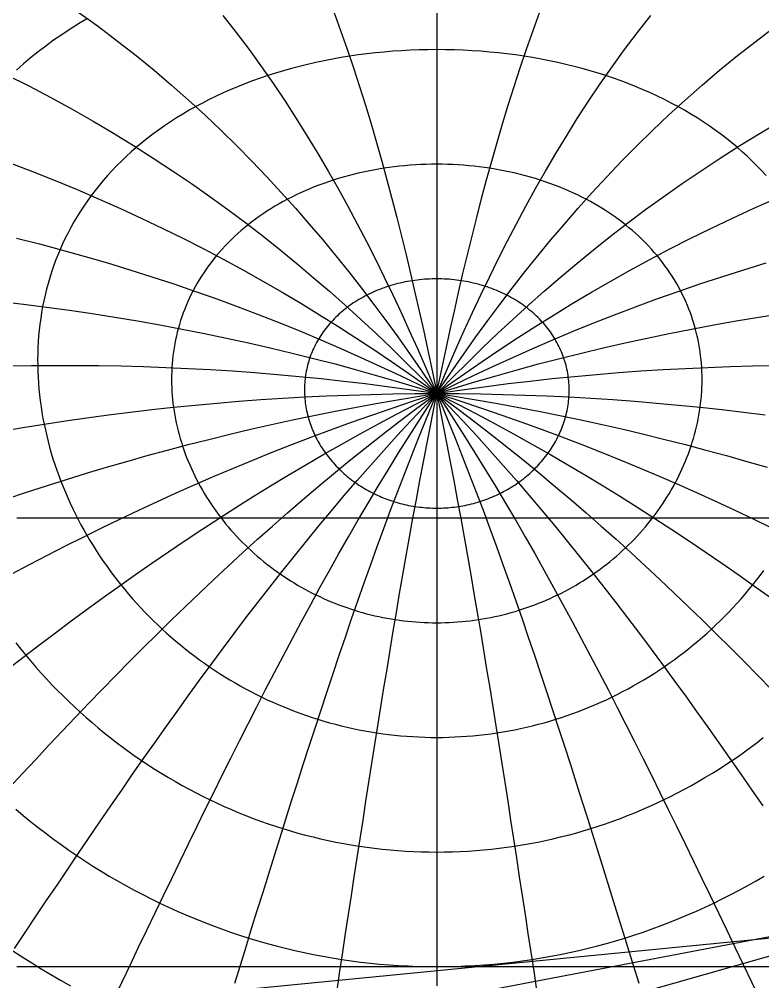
# Model space of a CAD drawing. Header units: millimetres. Extents: x -267 to 267, y -134 to 134.
# Drawn here: x -32.4 to 25.3, y -1.2 to 73.6 of the extents above; entities that cross this region are included whole.
import ezdxf

# ---------------------------------------------------------------- set-up
doc = ezdxf.new("R2010")
doc.units = ezdxf.units.MM
doc.layers.add('ENGRAVE', color=7, linetype='Continuous')

msp = doc.modelspace()

# ---------------------------------------------------------------- linework, layer by layer
at = {"layer": 'ENGRAVE'}
for points in [[(-27.8147, 74.0993), (-26.2868, 72.9951), (-24.8044, 71.8777), (-23.3656, 70.7478), (-21.9685, 69.6062), (-20.6111, 68.4534), (-19.2917, 67.2901), (-18.0085, 66.1168), (-16.7598, 64.9342), (-15.5442, 63.7426), (-14.3599, 62.5425), (-13.2057, 61.3345), (-12.0801, 60.1188), (-10.9817, 58.896), (-9.9093, 57.6664), (-8.8618, 56.4303), (-7.8378, 55.1881), (-6.8364, 53.9401), (-5.8564, 52.6865), (-4.8969, 51.4278), (-3.9569, 50.164), (-3.0355, 48.8956), (-2.1317, 47.6227), (-1.2448, 46.3455), (-0.374, 45.0644), (0.4816, 43.7793), (1.3226, 42.4907), (2.1499, 41.1986), (2.9639, 39.9033), (3.7654, 38.6048), (4.5551, 37.3035), (5.3335, 35.9993), (6.1012, 34.6925), (6.8587, 33.3832), (7.6066, 32.0716), (8.3454, 30.7577), (9.0756, 29.4417), (9.7977, 28.1238), (10.5121, 26.8039), (11.2194, 25.4824), (11.9198, 24.1592), (12.6139, 22.8344), (13.3021, 21.5082), (13.9847, 20.1807), (14.6622, 18.8519), (15.335, 17.522), (16.0033, 16.191), (16.6676, 14.859), (17.3283, 13.5262), (17.9856, 12.1925), (18.64, 10.8582), (19.2917, 9.5232), (19.9411, 8.1877), (20.5886, 6.8516), (21.2344, 5.5152), (21.8789, 4.1785), (22.5224, 2.8415), (23.1652, 1.5044), (23.8077, 0.1672), (24.4501, -1.1701), (25.0928, -2.5072)], [(-8.0026, 74.1298), (-7.474, 72.6865), (-6.9656, 71.2417), (-6.4761, 69.7955), (-6.0042, 68.3478), (-5.5487, 66.899), (-5.1085, 65.4489), (-4.6826, 63.9978), (-4.2702, 62.5456), (-3.8704, 61.0924), (-3.4823, 59.6384), (-3.1053, 58.1835), (-2.7387, 56.7278), (-2.3818, 55.2713), (-2.0341, 53.8142), (-1.6951, 52.3563), (-1.3642, 50.8979), (-1.041, 49.4389), (-0.725, 47.9793), (-0.4158, 46.5192), (-0.113, 45.0586), (0.1838, 43.5976), (0.4749, 42.1361), (0.7606, 40.6742), (1.0412, 39.2119), (1.3171, 37.7493), (1.5885, 36.2863), (1.8557, 34.823), (2.119, 33.3594), (2.3785, 31.8955), (2.6345, 30.4314), (2.8872, 28.967), (3.1368, 27.5023), (3.3836, 26.0375), (3.6277, 24.5724), (3.8694, 23.1072), (4.1087, 21.6417), (4.3458, 20.1762), (4.581, 18.7104), (4.8144, 17.2445), (5.0462, 15.7785), (5.2764, 14.3124), (5.5053, 12.8462), (5.733, 11.3799), (5.9596, 9.9135), (6.1854, 8.447), (6.4103, 6.9805), (6.6346, 5.514), (6.8584, 4.0474), (7.0819, 2.5807), (7.3051, 1.1141), (7.5282, -0.3526), (7.7513, -1.8192)], [(-7.7513, -1.8192), (-7.5282, -0.3526), (-7.3051, 1.1141), (-7.0819, 2.5807), (-6.8584, 4.0474), (-6.6346, 5.514), (-6.4103, 6.9805), (-6.1854, 8.447), (-5.9596, 9.9135), (-5.733, 11.3799), (-5.5053, 12.8462), (-5.2764, 14.3124), (-5.0462, 15.7785), (-4.8144, 17.2445), (-4.581, 18.7104), (-4.3458, 20.1762), (-4.1087, 21.6417), (-3.8694, 23.1072), (-3.6277, 24.5724), (-3.3836, 26.0375), (-3.1368, 27.5023), (-2.8872, 28.967), (-2.6345, 30.4314), (-2.3785, 31.8955), (-2.119, 33.3594), (-1.8557, 34.823), (-1.5885, 36.2863), (-1.3171, 37.7493), (-1.0412, 39.2119), (-0.7606, 40.6742), (-0.4749, 42.1361), (-0.1838, 43.5976), (0.113, 45.0586), (0.4158, 46.5192), (0.725, 47.9793), (1.041, 49.4389), (1.3642, 50.8979), (1.6951, 52.3563), (2.0341, 53.8142), (2.3818, 55.2713), (2.7387, 56.7278), (3.1053, 58.1835), (3.4823, 59.6384), (3.8704, 61.0924), (4.2702, 62.5456), (4.6826, 63.9978), (5.1085, 65.4489), (5.5487, 66.899), (6.0042, 68.3478), (6.4761, 69.7955), (6.9656, 71.2417), (7.474, 72.6865), (8.0026, 74.1298)], [(0, 74.1765), (0, 72.693), (0, 71.2094), (0, 69.7259), (0, 68.2424), (0, 66.7588), (0, 65.2753), (0, 63.7918), (0, 62.3083), (0, 60.8247), (0, 59.3412), (0, 57.8577), (0, 56.3741), (0, 54.8906), (0, 53.4071), (0, 51.9235), (0, 50.44), (0, 48.9565), (0, 47.473), (0, 45.9894), (0, 44.5059), (0, 43.0224), (0, 41.5388), (0, 40.0553), (0, 38.5718), (0, 37.0882), (0, 35.6047), (0, 34.1212), (0, 32.6377), (0, 31.1541), (0, 29.6706), (0, 28.1871), (0, 26.7035), (0, 25.22), (0, 23.7365), (0, 22.2529), (0, 20.7694), (0, 19.2859), (0, 17.8024), (0, 16.3188), (0, 14.8353), (0, 13.3518), (0, 11.8682), (0, 10.3847), (0, 8.9012), (0, 7.4176), (0, 5.9341), (0, 4.4506), (0, 2.9671), (0, 1.4835), (0, 0), (0, -1.4835)], [(-27.1444, 73.6207), (-27.8283, 73.2124), (-28.4945, 72.7945), (-29.1429, 72.3672), (-29.7734, 71.9308), (-30.386, 71.4855), (-30.9808, 71.0317), (-31.5577, 70.5697), (-32.1167, 70.0996), (-32.658, 69.6218)], [(-16.6226, 73.8612), (-15.5873, 72.5398), (-14.5884, 71.2124), (-13.6236, 69.8794), (-12.6909, 68.5411), (-11.7884, 67.1979), (-10.9143, 65.85), (-10.067, 64.4978), (-9.2449, 63.1415), (-8.4466, 61.7813), (-7.6707, 60.4175), (-6.916, 59.0503), (-6.1812, 57.6799), (-5.4654, 56.3065), (-4.7674, 54.9302), (-4.0862, 53.5513), (-3.421, 52.1697), (-2.7709, 50.7858), (-2.135, 49.3997), (-1.5126, 48.0114), (-0.903, 46.6211), (-0.3054, 45.2288), (0.2807, 43.8348), (0.856, 42.4391), (1.4211, 41.0418), (1.9765, 39.6429), (2.5228, 38.2426), (3.0605, 36.841), (3.59, 35.4381), (4.1119, 34.0339), (4.6265, 32.6287), (5.1342, 31.2224), (5.6356, 29.815), (6.1309, 28.4068), (6.6205, 26.9976), (7.1048, 25.5876), (7.5841, 24.1769), (8.0589, 22.7654), (8.5293, 21.3533), (8.9957, 19.9405), (9.4584, 18.5272), (9.9177, 17.1133), (10.3739, 15.6989), (10.8273, 14.2841), (11.2782, 12.869), (11.7267, 11.4534), (12.1732, 10.0376), (12.618, 8.6214), (13.0613, 7.2051), (13.5033, 5.7885), (13.9443, 4.3718), (14.3845, 2.955), (14.8243, 1.5381), (15.2637, 0.1211), (15.7032, -1.2959)], [(-15.7032, -1.2959), (-15.2637, 0.1211), (-14.8243, 1.5381), (-14.3845, 2.955), (-13.9443, 4.3718), (-13.5033, 5.7885), (-13.0613, 7.2051), (-12.618, 8.6214), (-12.1732, 10.0376), (-11.7267, 11.4534), (-11.2782, 12.869), (-10.8273, 14.2841), (-10.3739, 15.6989), (-9.9177, 17.1133), (-9.4584, 18.5272), (-8.9957, 19.9405), (-8.5293, 21.3533), (-8.0589, 22.7654), (-7.5841, 24.1769), (-7.1048, 25.5876), (-6.6205, 26.9976), (-6.1309, 28.4068), (-5.6356, 29.815), (-5.1342, 31.2224), (-4.6265, 32.6287), (-4.1119, 34.0339), (-3.59, 35.4381), (-3.0605, 36.841), (-2.5228, 38.2426), (-1.9765, 39.6429), (-1.4211, 41.0418), (-0.856, 42.4391), (-0.2807, 43.8348), (0.3054, 45.2288), (0.903, 46.6211), (1.5126, 48.0114), (2.135, 49.3997), (2.7709, 50.7858), (3.421, 52.1697), (4.0862, 53.5513), (4.7674, 54.9302), (5.4654, 56.3065), (6.1812, 57.6799), (6.916, 59.0503), (7.6707, 60.4175), (8.4466, 61.7813), (9.2449, 63.1415), (10.067, 64.4978), (10.9143, 65.85), (11.7884, 67.1979), (12.6909, 68.5411), (13.6236, 69.8794), (14.5884, 71.2124), (15.5873, 72.5398), (16.6226, 73.8612)], [(-25.0928, -2.5072), (-24.4501, -1.1701), (-23.8077, 0.1672), (-23.1652, 1.5044), (-22.5224, 2.8415), (-21.8789, 4.1785), (-21.2344, 5.5152), (-20.5886, 6.8516), (-19.9411, 8.1877), (-19.2917, 9.5232), (-18.64, 10.8582), (-17.9856, 12.1925), (-17.3283, 13.5262), (-16.6676, 14.859), (-16.0033, 16.191), (-15.335, 17.522), (-14.6622, 18.8519), (-13.9847, 20.1807), (-13.3021, 21.5082), (-12.6139, 22.8344), (-11.9198, 24.1592), (-11.2194, 25.4824), (-10.5121, 26.8039), (-9.7977, 28.1238), (-9.0756, 29.4417), (-8.3454, 30.7577), (-7.6066, 32.0716), (-6.8587, 33.3832), (-6.1012, 34.6925), (-5.3335, 35.9993), (-4.5551, 37.3035), (-3.7654, 38.6048), (-2.9639, 39.9033), (-2.1499, 41.1986), (-1.3226, 42.4907), (-0.4816, 43.7793), (0.374, 45.0644), (1.2448, 46.3455), (2.1317, 47.6227), (3.0355, 48.8956), (3.9569, 50.164), (4.8969, 51.4278), (5.8564, 52.6865), (6.8364, 53.9401), (7.8378, 55.1881), (8.8618, 56.4303), (9.9093, 57.6664), (10.9817, 58.896), (12.0801, 60.1188), (13.2057, 61.3345), (14.3599, 62.5425), (15.5442, 63.7426), (16.7598, 64.9342), (18.0085, 66.1168), (19.2917, 67.2901), (20.6111, 68.4534), (21.9685, 69.6062), (23.3656, 70.7478), (24.8044, 71.8777), (26.2868, 72.9951)], [(25.5767, 61.4316), (25.2307, 61.8099), (24.8737, 62.1831), (24.5055, 62.5511), (24.1263, 62.9136), (23.736, 63.2706), (23.3347, 63.6218), (22.9224, 63.9671), (22.4991, 64.3063), (22.065, 64.6393), (21.6201, 64.9658), (21.1645, 65.2858), (20.6982, 65.599), (20.2214, 65.9053), (19.7342, 66.2045), (19.2368, 66.4964), (18.7292, 66.781), (18.2116, 67.058), (17.6843, 67.3273), (17.1472, 67.5887), (16.6008, 67.8421), (16.0451, 68.0873), (15.4803, 68.3242), (14.9068, 68.5526), (14.3247, 68.7725), (13.7343, 68.9836), (13.1359, 69.1858), (12.5297, 69.3791), (11.9161, 69.5632), (11.2953, 69.7381), (10.6677, 69.9036), (10.0337, 70.0597), (9.3934, 70.2062), (8.7474, 70.343), (8.0959, 70.4701), (7.4394, 70.5874), (6.7783, 70.6947), (6.1128, 70.792), (5.4435, 70.8793), (4.7707, 70.9565), (4.0949, 71.0234), (3.4164, 71.0802), (2.7358, 71.1267), (2.0534, 71.1629), (1.3697, 71.1887), (0.685, 71.2043), (0, 71.2094), (-0.685, 71.2043), (-1.3697, 71.1887), (-2.0534, 71.1629), (-2.7358, 71.1267), (-3.4164, 71.0802), (-4.0949, 71.0234), (-4.7707, 70.9565), (-5.4435, 70.8793), (-6.1128, 70.792), (-6.7783, 70.6947), (-7.4394, 70.5874), (-8.0959, 70.4701), (-8.7474, 70.343), (-9.3934, 70.2062), (-10.0337, 70.0597), (-10.6677, 69.9036), (-11.2953, 69.7381), (-11.9161, 69.5632), (-12.5297, 69.3791), (-13.1359, 69.1858), (-13.7343, 68.9836), (-14.3247, 68.7725), (-14.9068, 68.5526), (-15.4803, 68.3242), (-16.0451, 68.0873), (-16.6008, 67.8421), (-17.1472, 67.5887), (-17.6843, 67.3273), (-18.2116, 67.058), (-18.7292, 66.781), (-19.2368, 66.4964), (-19.7342, 66.2045), (-20.2214, 65.9053), (-20.6982, 65.599), (-21.1645, 65.2858), (-21.6201, 64.9658), (-22.065, 64.6393), (-22.4991, 64.3063), (-22.9224, 63.9671), (-23.3347, 63.6218), (-23.736, 63.2706), (-24.1263, 62.9136), (-24.5055, 62.5511), (-24.8737, 62.1831), (-25.2307, 61.8099), (-25.5767, 61.4316), (-25.9115, 61.0484), (-26.2352, 60.6604), (-26.5478, 60.2678), (-26.8493, 59.8709), (-27.1398, 59.4697), (-27.4192, 59.0644), (-27.6877, 58.6552), (-27.9452, 58.2422), (-28.1918, 57.8256), (-28.4275, 57.4055), (-28.6525, 56.9822), (-28.8667, 56.5557), (-29.0702, 56.1263), (-29.2631, 55.694), (-29.4455, 55.2591), (-29.6173, 54.8216), (-29.7788, 54.3818), (-29.93, 53.9398), (-30.0709, 53.4956), (-30.2016, 53.0496), (-30.3222, 52.6018), (-30.4328, 52.1523), (-30.5335, 51.7014), (-30.6243, 51.2491), (-30.7054, 50.7956), (-30.7768, 50.341), (-30.8386, 49.8854), (-30.891, 49.4291), (-30.9339, 48.972), (-30.9675, 48.5145), (-30.9919, 48.0565), (-31.0071, 47.5983), (-31.0133, 47.1399), (-31.0105, 46.6814), (-30.9988, 46.2231), (-30.9784, 45.765), (-30.9492, 45.3073), (-30.9115, 44.85), (-30.8652, 44.3933), (-30.8106, 43.9374), (-30.7475, 43.4822), (-30.6763, 43.028), (-30.5968, 42.5749), (-30.5093, 42.123), (-30.4138, 41.6723), (-30.3104, 41.2231), (-30.1991, 40.7754), (-30.0802, 40.3293), (-29.9536, 39.885), (-29.8194, 39.4425), (-29.6777, 39.0019), (-29.5287, 38.5635), (-29.3723, 38.1272), (-29.2087, 37.6931), (-29.038, 37.2615), (-28.8602, 36.8323), (-28.6754, 36.4057), (-28.4837, 35.9819), (-28.2852, 35.5607), (-28.08, 35.1425), (-27.8681, 34.7273), (-27.6497, 34.3151), (-27.4247, 33.9061), (-27.1933, 33.5004), (-26.9556, 33.098), (-26.7116, 32.6992), (-26.4615, 32.3038), (-26.2052, 31.9121), (-25.943, 31.5241), (-25.6748, 31.14), (-25.4007, 30.7598), (-25.1208, 30.3836), (-24.8353, 30.0114), (-24.5441, 29.6434), (-24.2474, 29.2797), (-23.9453, 28.9204), (-23.6377, 28.5654), (-23.3248, 28.215), (-23.0068, 27.8692), (-22.6836, 27.528), (-22.3553, 27.1916), (-22.022, 26.86), (-21.6839, 26.5333), (-21.3409, 26.2116), (-20.9932, 25.895), (-20.6408, 25.5834), (-20.2839, 25.2771), (-19.9225, 24.9761), (-19.5567, 24.6804), (-19.1865, 24.3901), (-18.8122, 24.1053), (-18.4337, 23.8261), (-18.0511, 23.5524), (-17.6645, 23.2845), (-17.2741, 23.0223), (-16.8798, 22.7659), (-16.4819, 22.5154), (-16.0803, 22.2708), (-15.6752, 22.0322), (-15.2666, 21.7996), (-14.8547, 21.5732), (-14.4395, 21.3529), (-14.0211, 21.1388), (-13.5997, 20.931), (-13.1752, 20.7294), (-12.7479, 20.5343), (-12.3177, 20.3455), (-11.8849, 20.1632), (-11.4494, 19.9874), (-11.0114, 19.8182), (-10.571, 19.6555), (-10.1282, 19.4995), (-9.6833, 19.3501), (-9.2362, 19.2074), (-8.787, 19.0714), (-8.3359, 18.9422), (-7.883, 18.8198), (-7.4284, 18.7043), (-6.9721, 18.5956), (-6.5142, 18.4938), (-6.055, 18.3988), (-5.5944, 18.3109), (-5.1325, 18.2299), (-4.6695, 18.1558), (-4.2055, 18.0888), (-3.7406, 18.0287), (-3.2748, 17.9757), (-2.8083, 17.9298), (-2.3412, 17.8909), (-1.8736, 17.859), (-1.4056, 17.8342), (-0.9372, 17.8165), (-0.4687, 17.8059), (0, 17.8024), (0.4687, 17.8059), (0.9372, 17.8165), (1.4056, 17.8342), (1.8736, 17.859), (2.3412, 17.8909), (2.8083, 17.9298), (3.2748, 17.9757), (3.7406, 18.0287), (4.2055, 18.0888), (4.6695, 18.1558), (5.1325, 18.2299), (5.5944, 18.3109), (6.055, 18.3988), (6.5142, 18.4938), (6.9721, 18.5956), (7.4284, 18.7043), (7.883, 18.8198), (8.3359, 18.9422), (8.787, 19.0714), (9.2362, 19.2074), (9.6833, 19.3501), (10.1282, 19.4995), (10.571, 19.6555), (11.0114, 19.8182), (11.4494, 19.9874), (11.8849, 20.1632), (12.3177, 20.3455), (12.7479, 20.5343), (13.1752, 20.7294), (13.5997, 20.931), (14.0211, 21.1388), (14.4395, 21.3529), (14.8547, 21.5732), (15.2666, 21.7996), (15.6752, 22.0322), (16.0803, 22.2708), (16.4819, 22.5154), (16.8798, 22.7659), (17.2741, 23.0223), (17.6645, 23.2845), (18.0511, 23.5524), (18.4337, 23.8261), (18.8122, 24.1053), (19.1865, 24.3901), (19.5567, 24.6804), (19.9225, 24.9761), (20.2839, 25.2771), (20.6408, 25.5834), (20.9932, 25.895), (21.3409, 26.2116), (21.6839, 26.5333), (22.022, 26.86), (22.3553, 27.1916), (22.6836, 27.528), (23.0068, 27.8692), (23.3248, 28.215), (23.6377, 28.5654), (23.9453, 28.9204), (24.2474, 29.2797), (24.5441, 29.6434), (24.8353, 30.0114), (25.1208, 30.3836), (25.4007, 30.7598)], [(-33.4292, 69.2593), (-31.6932, 68.3834), (-29.9943, 67.4902), (-28.3317, 66.5803), (-26.7045, 65.6546), (-25.1117, 64.7136), (-23.5524, 63.758), (-22.0257, 62.7885), (-20.5306, 61.8055), (-19.0662, 60.8098), (-17.6314, 59.8019), (-16.2254, 58.7822), (-14.8472, 57.7513), (-13.4959, 56.7098), (-12.1705, 55.658), (-10.8702, 54.5963), (-9.5941, 53.5254), (-8.3412, 52.4454), (-7.1109, 51.357), (-5.9022, 50.2603), (-4.7143, 49.1558), (-3.5465, 48.0439), (-2.398, 46.9248), (-1.268, 45.7989), (-0.1558, 44.6665), (0.9393, 43.5278), (2.018, 42.3833), (3.0809, 41.233), (4.1288, 40.0774), (5.1621, 38.9166), (6.1817, 37.7509), (7.188, 36.5805), (8.1816, 35.4056), (9.1631, 34.2265), (10.1331, 33.0434), (11.0921, 31.8564), (12.0405, 30.6658), (12.979, 29.4717), (13.908, 28.2744), (14.828, 27.0739), (15.7394, 25.8705), (16.6428, 24.6643), (17.5385, 23.4556), (18.4271, 22.2443), (19.3088, 21.0308), (20.1843, 19.8151), (21.0537, 18.5974), (21.9177, 17.3778), (22.7766, 16.1565), (23.6307, 14.9336), (24.4804, 13.7092), (25.3262, 12.4835)], [(-32.8195, 1.4121), (-31.9932, 2.6444), (-31.1661, 3.8764), (-30.3379, 5.108), (-29.5083, 6.3392), (-28.6769, 7.5697), (-27.8434, 8.7996), (-27.0073, 10.0286), (-26.1684, 11.2566), (-25.3262, 12.4835), (-24.4804, 13.7092), (-23.6307, 14.9336), (-22.7766, 16.1565), (-21.9177, 17.3778), (-21.0537, 18.5974), (-20.1843, 19.8151), (-19.3088, 21.0308), (-18.4271, 22.2443), (-17.5385, 23.4556), (-16.6428, 24.6643), (-15.7394, 25.8705), (-14.828, 27.0739), (-13.908, 28.2744), (-12.979, 29.4717), (-12.0405, 30.6658), (-11.0921, 31.8564), (-10.1331, 33.0434), (-9.1631, 34.2265), (-8.1816, 35.4056), (-7.188, 36.5805), (-6.1817, 37.7509), (-5.1621, 38.9166), (-4.1288, 40.0774), (-3.0809, 41.233), (-2.018, 42.3833), (-0.9393, 43.5278), (0.1558, 44.6665), (1.268, 45.7989), (2.398, 46.9248), (3.5465, 48.0439), (4.7143, 49.1558), (5.9022, 50.2603), (7.1109, 51.357), (8.3412, 52.4454), (9.5941, 53.5254), (10.8702, 54.5963), (12.1705, 55.658), (13.4959, 56.7098), (14.8472, 57.7513), (16.2254, 58.7822), (17.6314, 59.8019), (19.0662, 60.8098), (20.5306, 61.8055), (22.0257, 62.7885), (23.5524, 63.758), (25.1117, 64.7136), (26.7045, 65.6546)], [(-33.1831, 62.4125), (-31.4096, 61.7377), (-29.6613, 61.0447), (-27.9381, 60.3342), (-26.2398, 59.6066), (-24.5661, 58.8626), (-22.9167, 58.1026), (-21.2915, 57.3272), (-19.69, 56.5368), (-18.112, 55.732), (-16.5569, 54.9132), (-15.0244, 54.081), (-13.5142, 53.2357), (-12.0256, 52.3779), (-10.5584, 51.508), (-9.1119, 50.6264), (-7.6858, 49.7335), (-6.2795, 48.8297), (-4.8925, 47.9155), (-3.5244, 46.9912), (-2.1746, 46.0572), (-0.8426, 45.1138), (0.4721, 44.1615), (1.7699, 43.2005), (3.0514, 42.2312), (4.3171, 41.2538), (5.5675, 40.2688), (6.8031, 39.2765), (8.0243, 38.277), (9.2317, 37.2707), (10.4257, 36.2579), (11.6068, 35.2389), (12.7755, 34.2139), (13.9321, 33.1831), (15.0773, 32.1469), (16.2114, 31.1054), (17.3349, 30.0589), (18.4482, 29.0077), (19.5517, 27.9518), (20.6459, 26.8917), (21.7312, 25.8274), (22.808, 24.7592), (23.8767, 23.6872), (24.9377, 22.6117), (25.9913, 21.5329)], [(20.4579, 43.4373), (20.4972, 43.7439), (20.5305, 44.051), (20.558, 44.3585), (20.5794, 44.6664), (20.5949, 44.9745), (20.6044, 45.2828), (20.6077, 45.5913), (20.605, 45.8997), (20.596, 46.208), (20.5809, 46.5162), (20.5595, 46.8241), (20.5319, 47.1316), (20.4979, 47.4387), (20.4576, 47.7453), (20.4109, 48.0512), (20.3579, 48.3564), (20.2983, 48.6607), (20.2324, 48.9641), (20.1599, 49.2665), (20.0809, 49.5678), (19.9954, 49.8679), (19.9034, 50.1667), (19.8047, 50.4641), (19.6995, 50.76), (19.5877, 51.0542), (19.4693, 51.3468), (19.3442, 51.6376), (19.2125, 51.9265), (19.0741, 52.2135), (18.9291, 52.4983), (18.7775, 52.7809), (18.6192, 53.0613), (18.4543, 53.3393), (18.2827, 53.6148), (18.1046, 53.8877), (17.9198, 54.1579), (17.7284, 54.4254), (17.5305, 54.6899), (17.326, 54.9515), (17.115, 55.21), (16.8975, 55.4654), (16.6735, 55.7175), (16.4431, 55.9662), (16.2064, 56.2114), (15.9633, 56.4531), (15.7139, 56.6911), (15.4583, 56.9254), (15.1965, 57.1558), (14.9285, 57.3823), (14.6546, 57.6048), (14.3746, 57.8231), (14.0887, 58.0372), (13.797, 58.247), (13.4996, 58.4524), (13.1964, 58.6534), (12.8877, 58.8497), (12.5735, 59.0414), (12.2539, 59.2284), (11.9291, 59.4106), (11.5991, 59.5878), (11.264, 59.7601), (10.924, 59.9273), (10.5791, 60.0894), (10.2296, 60.2463), (9.8755, 60.3979), (9.5169, 60.5441), (9.1541, 60.6849), (8.7871, 60.8203), (8.4162, 60.9501), (8.0414, 61.0743), (7.6628, 61.1928), (7.2808, 61.3056), (6.8954, 61.4126), (6.5068, 61.5138), (6.1151, 61.6091), (5.7206, 61.6985), (5.3234, 61.7819), (4.9237, 61.8593), (4.5217, 61.9306), (4.1175, 61.9959), (3.7114, 62.055), (3.3035, 62.108), (2.894, 62.1549), (2.4831, 62.1955), (2.0711, 62.2299), (1.6581, 62.2581), (1.2443, 62.28), (0.8298, 62.2957), (0.415, 62.3051), (0, 62.3083), (-0.415, 62.3051), (-0.8298, 62.2957), (-1.2443, 62.28), (-1.6581, 62.2581), (-2.0711, 62.2299), (-2.4831, 62.1955), (-2.894, 62.1549), (-3.3035, 62.108), (-3.7114, 62.055), (-4.1175, 61.9959), (-4.5217, 61.9306), (-4.9237, 61.8593), (-5.3234, 61.7819), (-5.7206, 61.6985), (-6.1151, 61.6091), (-6.5068, 61.5138), (-6.8954, 61.4126), (-7.2808, 61.3056), (-7.6628, 61.1928), (-8.0414, 61.0743), (-8.4162, 60.9501), (-8.7871, 60.8203), (-9.1541, 60.6849), (-9.5169, 60.5441), (-9.8755, 60.3979), (-10.2296, 60.2463), (-10.5791, 60.0894), (-10.924, 59.9273), (-11.264, 59.7601), (-11.5991, 59.5878), (-11.9291, 59.4106), (-12.2539, 59.2284), (-12.5735, 59.0414), (-12.8877, 58.8497), (-13.1964, 58.6534), (-13.4996, 58.4524), (-13.797, 58.247), (-14.0887, 58.0372), (-14.3746, 57.8231), (-14.6546, 57.6048), (-14.9285, 57.3823), (-15.1965, 57.1558), (-15.4583, 56.9254), (-15.7139, 56.6911), (-15.9633, 56.4531), (-16.2064, 56.2114), (-16.4431, 55.9662), (-16.6735, 55.7175), (-16.8975, 55.4654), (-17.115, 55.21), (-17.326, 54.9515), (-17.5305, 54.6899), (-17.7284, 54.4254), (-17.9198, 54.1579), (-18.1046, 53.8877), (-18.2827, 53.6148), (-18.4543, 53.3393), (-18.6192, 53.0613), (-18.7775, 52.7809), (-18.9291, 52.4983), (-19.0741, 52.2135), (-19.2125, 51.9265), (-19.3442, 51.6376), (-19.4693, 51.3468), (-19.5877, 51.0542), (-19.6995, 50.76), (-19.8047, 50.4641), (-19.9034, 50.1667), (-19.9954, 49.8679), (-20.0809, 49.5678), (-20.1599, 49.2665), (-20.2324, 48.9641), (-20.2983, 48.6607), (-20.3579, 48.3564), (-20.4109, 48.0512), (-20.4576, 47.7453), (-20.4979, 47.4387), (-20.5319, 47.1316), (-20.5595, 46.8241), (-20.5809, 46.5162), (-20.596, 46.208), (-20.605, 45.8997), (-20.6077, 45.5913), (-20.6044, 45.2828), (-20.5949, 44.9745), (-20.5794, 44.6664), (-20.558, 44.3585), (-20.5305, 44.051), (-20.4972, 43.7439), (-20.4579, 43.4373), (-20.4129, 43.1314), (-20.3621, 42.8262), (-20.3055, 42.5218), (-20.2433, 42.2182), (-20.1754, 41.9156), (-20.1019, 41.6141), (-20.0229, 41.3136), (-19.9385, 41.0144), (-19.8485, 40.7164), (-19.7532, 40.4198), (-19.6526, 40.1247), (-19.5467, 39.831), (-19.4356, 39.539), (-19.3193, 39.2486), (-19.1979, 38.96), (-19.0714, 38.6732), (-18.9399, 38.3883), (-18.8035, 38.1054), (-18.6621, 37.8245), (-18.5159, 37.5458), (-18.365, 37.2692), (-18.2093, 36.995), (-18.0489, 36.723), (-17.884, 36.4535), (-17.7144, 36.1864), (-17.5404, 35.9218), (-17.3619, 35.6599), (-17.1791, 35.4007), (-16.992, 35.1441), (-16.8005, 34.8904), (-16.6049, 34.6396), (-16.4052, 34.3917), (-16.2014, 34.1467), (-15.9935, 33.9049), (-15.7817, 33.6661), (-15.5661, 33.4305), (-15.3466, 33.1982), (-15.1233, 32.9692), (-14.8963, 32.7435), (-14.6657, 32.5212), (-14.4315, 32.3023), (-14.1938, 32.087), (-13.9527, 31.8753), (-13.7082, 31.6671), (-13.4603, 31.4627), (-13.2093, 31.2619), (-12.955, 31.065), (-12.6976, 30.8718), (-12.4372, 30.6826), (-12.1738, 30.4972), (-11.9075, 30.3158), (-11.6383, 30.1384), (-11.3663, 29.9651), (-11.0917, 29.7959), (-10.8144, 29.6308), (-10.5345, 29.4699), (-10.2521, 29.3131), (-9.9673, 29.1607), (-9.6801, 29.0125), (-9.3907, 28.8687), (-9.099, 28.7292), (-8.8051, 28.5942), (-8.5092, 28.4636), (-8.2113, 28.3374), (-7.9114, 28.2157), (-7.6097, 28.0986), (-7.3061, 27.986), (-7.0009, 27.878), (-6.694, 27.7746), (-6.3855, 27.6759), (-6.0756, 27.5818), (-5.7642, 27.4924), (-5.4514, 27.4077), (-5.1374, 27.3277), (-4.8222, 27.2525), (-4.5058, 27.182), (-4.1884, 27.1163), (-3.87, 27.0554), (-3.5507, 26.9994), (-3.2305, 26.9481), (-2.9096, 26.9017), (-2.5881, 26.8602), (-2.2659, 26.8235), (-1.9432, 26.7917), (-1.62, 26.7648), (-1.2965, 26.7427), (-0.9726, 26.7256), (-0.6485, 26.7133), (-0.3243, 26.706), (0, 26.7035), (0.3243, 26.706), (0.6485, 26.7133), (0.9726, 26.7256), (1.2965, 26.7427), (1.62, 26.7648), (1.9432, 26.7917), (2.2659, 26.8235), (2.5881, 26.8602), (2.9096, 26.9017), (3.2305, 26.9481), (3.5507, 26.9994), (3.87, 27.0554), (4.1884, 27.1163), (4.5058, 27.182), (4.8222, 27.2525), (5.1374, 27.3277), (5.4514, 27.4077), (5.7642, 27.4924), (6.0756, 27.5818), (6.3855, 27.6759), (6.694, 27.7746), (7.0009, 27.878), (7.3061, 27.986), (7.6097, 28.0986), (7.9114, 28.2157), (8.2113, 28.3374), (8.5092, 28.4636), (8.8051, 28.5942), (9.099, 28.7292), (9.3907, 28.8687), (9.6801, 29.0125), (9.9673, 29.1607), (10.2521, 29.3131), (10.5345, 29.4699), (10.8144, 29.6308), (11.0917, 29.7959), (11.3663, 29.9651), (11.6383, 30.1384), (11.9075, 30.3158), (12.1738, 30.4972), (12.4372, 30.6826), (12.6976, 30.8718), (12.955, 31.065), (13.2093, 31.2619), (13.4603, 31.4627), (13.7082, 31.6671), (13.9527, 31.8753), (14.1938, 32.087), (14.4315, 32.3023), (14.6657, 32.5212), (14.8963, 32.7435), (15.1233, 32.9692), (15.3466, 33.1982), (15.5661, 33.4305), (15.7817, 33.6661), (15.9935, 33.9049), (16.2014, 34.1467), (16.4052, 34.3917), (16.6049, 34.6396), (16.8005, 34.8904), (16.992, 35.1441), (17.1791, 35.4007), (17.3619, 35.6599), (17.5404, 35.9218), (17.7144, 36.1864), (17.884, 36.4535), (18.0489, 36.723), (18.2093, 36.995), (18.365, 37.2692), (18.5159, 37.5458), (18.6621, 37.8245), (18.8035, 38.1054), (18.9399, 38.3883), (19.0714, 38.6732), (19.1979, 38.96), (19.3193, 39.2486), (19.4356, 39.539), (19.5467, 39.831), (19.6526, 40.1247), (19.7532, 40.4198), (19.8485, 40.7164), (19.9385, 41.0144), (20.0229, 41.3136), (20.1019, 41.6141), (20.1754, 41.9156), (20.2433, 42.2182), (20.3055, 42.5218), (20.3621, 42.8262), (20.4129, 43.1314), (20.4579, 43.4373)], [(-33.1948, 13.9031), (-32.1816, 15.0002), (-31.1637, 16.0953), (-30.1408, 17.188), (-29.1124, 18.2783), (-28.0783, 19.366), (-27.0381, 20.451), (-25.9913, 21.5329), (-24.9377, 22.6117), (-23.8767, 23.6872), (-22.808, 24.7592), (-21.7312, 25.8274), (-20.6459, 26.8917), (-19.5517, 27.9518), (-18.4482, 29.0077), (-17.3349, 30.0589), (-16.2114, 31.1054), (-15.0773, 32.1469), (-13.9321, 33.1831), (-12.7755, 34.2139), (-11.6068, 35.2389), (-10.4257, 36.2579), (-9.2317, 37.2707), (-8.0243, 38.277), (-6.8031, 39.2765), (-5.5675, 40.2688), (-4.3171, 41.2538), (-3.0514, 42.2312), (-1.7699, 43.2005), (-0.4721, 44.1615), (0.8426, 45.1138), (2.1746, 46.0572), (3.5244, 46.9912), (4.8925, 47.9155), (6.2795, 48.8297), (7.6858, 49.7335), (9.1119, 50.6264), (10.5584, 51.508), (12.0256, 52.3779), (13.5142, 53.2357), (15.0244, 54.081), (16.5569, 54.9132), (18.112, 55.732), (19.69, 56.5368), (21.2915, 57.3272), (22.9167, 58.1026), (24.5661, 58.8626), (26.2398, 59.6066)], [(-32.6493, 56.5752), (-30.8583, 56.1191), (-29.0825, 55.6448), (-27.3221, 55.1527), (-25.5773, 54.6432), (-23.8484, 54.1167), (-22.1355, 53.5736), (-20.4388, 53.0142), (-18.7583, 52.4388), (-17.094, 51.848), (-15.4461, 51.242), (-13.8144, 50.6212), (-12.199, 49.986), (-10.5998, 49.3368), (-9.0167, 48.6739), (-7.4495, 47.9977), (-5.8983, 47.3086), (-4.3627, 46.607), (-2.8427, 45.8931), (-1.3381, 45.1674), (0.1514, 44.4301), (1.626, 43.6817), (3.0859, 42.9224), (4.5313, 42.1526), (5.9626, 41.3726), (7.3799, 40.5828), (8.7836, 39.7834), (10.1739, 38.9747), (11.5512, 38.1571), (12.9157, 37.3309), (14.2677, 36.4963), (15.6076, 35.6537), (16.9356, 34.8032), (18.2521, 33.9453), (19.5574, 33.0801), (20.8517, 32.2079), (22.1355, 31.329), (23.4091, 30.4437), (24.6727, 29.5521), (25.9267, 28.6546)], [(-33.2674, 23.1571), (-32.0642, 24.0856), (-30.8533, 25.0094), (-29.6344, 25.9285), (-28.4073, 26.8426), (-27.1715, 27.7513), (-25.9267, 28.6546), (-24.6727, 29.5521), (-23.4091, 30.4437), (-22.1355, 31.329), (-20.8517, 32.2079), (-19.5574, 33.0801), (-18.2521, 33.9453), (-16.9356, 34.8032), (-15.6076, 35.6537), (-14.2677, 36.4963), (-12.9157, 37.3309), (-11.5512, 38.1571), (-10.1739, 38.9747), (-8.7836, 39.7834), (-7.3799, 40.5828), (-5.9626, 41.3726), (-4.5313, 42.1526), (-3.0859, 42.9224), (-1.626, 43.6817), (-0.1514, 44.4301), (1.3381, 45.1674), (2.8427, 45.8931), (4.3627, 46.607), (5.8983, 47.3086), (7.4495, 47.9977), (9.0167, 48.6739), (10.5998, 49.3368), (12.199, 49.986), (13.8144, 50.6212), (15.4461, 51.242), (17.094, 51.848), (18.7583, 52.4388), (20.4388, 53.0142), (22.1355, 53.5736), (23.8484, 54.1167), (25.5773, 54.6432)], [(10.2657, 44.2373), (10.275, 44.3922), (10.2811, 44.5471), (10.2841, 44.7022), (10.2841, 44.8573), (10.2809, 45.0123), (10.2746, 45.1673), (10.2651, 45.3221), (10.2525, 45.4768), (10.2368, 45.6313), (10.2179, 45.7855), (10.1958, 45.9394), (10.1706, 46.093), (10.1422, 46.2461), (10.1107, 46.3988), (10.076, 46.551), (10.0381, 46.7027), (9.997, 46.8538), (9.9528, 47.0042), (9.9054, 47.1539), (9.8549, 47.303), (9.8012, 47.4512), (9.7443, 47.5986), (9.6844, 47.7451), (9.6213, 47.8907), (9.555, 48.0353), (9.4857, 48.1789), (9.4133, 48.3214), (9.3378, 48.4629), (9.2592, 48.6031), (9.1776, 48.7422), (9.0929, 48.88), (9.0052, 49.0165), (8.9145, 49.1517), (8.8209, 49.2855), (8.7243, 49.4179), (8.6247, 49.5488), (8.5223, 49.6782), (8.4169, 49.806), (8.3087, 49.9322), (8.1977, 50.0567), (8.0839, 50.1796), (7.9673, 50.3007), (7.8479, 50.4201), (7.7259, 50.5376), (7.6012, 50.6533), (7.4738, 50.7671), (7.3439, 50.8789), (7.2113, 50.9888), (7.0763, 51.0966), (6.9388, 51.2024), (6.7988, 51.3062), (6.6564, 51.4077), (6.5117, 51.5072), (6.3647, 51.6044), (6.2154, 51.6994), (6.0639, 51.7921), (5.9102, 51.8825), (5.7544, 51.9706), (5.5965, 52.0563), (5.4366, 52.1397), (5.2748, 52.2206), (5.111, 52.299), (4.9454, 52.375), (4.778, 52.4484), (4.6089, 52.5193), (4.4381, 52.5877), (4.2656, 52.6534), (4.0916, 52.7166), (3.9161, 52.777), (3.7392, 52.8349), (3.5609, 52.89), (3.3813, 52.9425), (3.2004, 52.9922), (3.0183, 53.0392), (2.8351, 53.0834), (2.6509, 53.1249), (2.4657, 53.1636), (2.2796, 53.1994), (2.0926, 53.2325), (1.9049, 53.2627), (1.7164, 53.29), (1.5273, 53.3146), (1.3377, 53.3362), (1.1475, 53.355), (0.9569, 53.3709), (0.7659, 53.3839), (0.5747, 53.394), (0.3833, 53.4013), (0.1917, 53.4056), (0, 53.4071), (-0.1917, 53.4056), (-0.3833, 53.4013), (-0.5747, 53.394), (-0.7659, 53.3839), (-0.9569, 53.3709), (-1.1475, 53.355), (-1.3377, 53.3362), (-1.5273, 53.3146), (-1.7164, 53.29), (-1.9049, 53.2627), (-2.0926, 53.2325), (-2.2796, 53.1994), (-2.4657, 53.1636), (-2.6509, 53.1249), (-2.8351, 53.0834), (-3.0183, 53.0392), (-3.2004, 52.9922), (-3.3813, 52.9425), (-3.5609, 52.89), (-3.7392, 52.8349), (-3.9161, 52.777), (-4.0916, 52.7166), (-4.2656, 52.6534), (-4.4381, 52.5877), (-4.6089, 52.5193), (-4.778, 52.4484), (-4.9454, 52.375), (-5.111, 52.299), (-5.2748, 52.2206), (-5.4366, 52.1397), (-5.5965, 52.0563), (-5.7544, 51.9706), (-5.9102, 51.8825), (-6.0639, 51.7921), (-6.2154, 51.6994), (-6.3647, 51.6044), (-6.5117, 51.5072), (-6.6564, 51.4077), (-6.7988, 51.3062), (-6.9388, 51.2024), (-7.0763, 51.0966), (-7.2113, 50.9888), (-7.3439, 50.8789), (-7.4738, 50.7671), (-7.6012, 50.6533), (-7.7259, 50.5376), (-7.8479, 50.4201), (-7.9673, 50.3007), (-8.0839, 50.1796), (-8.1977, 50.0567), (-8.3087, 49.9322), (-8.4169, 49.806), (-8.5223, 49.6782), (-8.6247, 49.5488), (-8.7243, 49.4179), (-8.8209, 49.2855), (-8.9145, 49.1517), (-9.0052, 49.0165), (-9.0929, 48.88), (-9.1776, 48.7422), (-9.2592, 48.6031), (-9.3378, 48.4629), (-9.4133, 48.3214), (-9.4857, 48.1789), (-9.555, 48.0353), (-9.6213, 47.8907), (-9.6844, 47.7451), (-9.7443, 47.5986), (-9.8012, 47.4512), (-9.8549, 47.303), (-9.9054, 47.1539), (-9.9528, 47.0042), (-9.997, 46.8538), (-10.0381, 46.7027), (-10.076, 46.551), (-10.1107, 46.3988), (-10.1422, 46.2461), (-10.1706, 46.093), (-10.1958, 45.9394), (-10.2179, 45.7855), (-10.2368, 45.6313), (-10.2525, 45.4768), (-10.2651, 45.3221), (-10.2746, 45.1673), (-10.2809, 45.0123), (-10.2841, 44.8573), (-10.2841, 44.7022), (-10.2811, 44.5471), (-10.275, 44.3922), (-10.2657, 44.2373), (-10.2534, 44.0826), (-10.2381, 43.9281), (-10.2197, 43.7739), (-10.1982, 43.6199), (-10.1737, 43.4663), (-10.1463, 43.3131), (-10.1158, 43.1604), (-10.0824, 43.0081), (-10.0461, 42.8563), (-10.0068, 42.7051), (-9.9646, 42.5545), (-9.9195, 42.4046), (-9.8716, 42.2553), (-9.8208, 42.1068), (-9.7671, 41.9591), (-9.7107, 41.8122), (-9.6515, 41.6662), (-9.5896, 41.5211), (-9.5249, 41.377), (-9.4575, 41.2338), (-9.3874, 41.0917), (-9.3147, 40.9506), (-9.2394, 40.8106), (-9.1614, 40.6719), (-9.0809, 40.5342), (-8.9979, 40.3979), (-8.9123, 40.2628), (-8.8243, 40.129), (-8.7338, 39.9965), (-8.6409, 39.8654), (-8.5456, 39.7357), (-8.4479, 39.6075), (-8.3479, 39.4808), (-8.2457, 39.3556), (-8.1411, 39.2319), (-8.0343, 39.1099), (-7.9254, 38.9894), (-7.8142, 38.8706), (-7.701, 38.7535), (-7.5856, 38.6382), (-7.4682, 38.5245), (-7.3487, 38.4127), (-7.2273, 38.3027), (-7.1039, 38.1945), (-6.9786, 38.0882), (-6.8515, 37.9838), (-6.7224, 37.8813), (-6.5916, 37.7808), (-6.459, 37.6822), (-6.3247, 37.5857), (-6.1887, 37.4912), (-6.051, 37.3988), (-5.9118, 37.3085), (-5.7709, 37.2203), (-5.6285, 37.1342), (-5.4847, 37.0502), (-5.3393, 36.9685), (-5.1926, 36.8889), (-5.0445, 36.8116), (-4.895, 36.7365), (-4.7443, 36.6637), (-4.5923, 36.5932), (-4.4391, 36.525), (-4.2847, 36.4591), (-4.1292, 36.3955), (-3.9726, 36.3343), (-3.815, 36.2755), (-3.6563, 36.219), (-3.4967, 36.165), (-3.3362, 36.1134), (-3.1748, 36.0642), (-3.0126, 36.0174), (-2.8496, 35.9731), (-2.6858, 35.9313), (-2.5214, 35.8919), (-2.3563, 35.8551), (-2.1905, 35.8207), (-2.0242, 35.7889), (-1.8574, 35.7595), (-1.6901, 35.7327), (-1.5224, 35.7084), (-1.3542, 35.6867), (-1.1857, 35.6675), (-1.0169, 35.6509), (-0.8478, 35.6368), (-0.6785, 35.6252), (-0.509, 35.6163), (-0.3394, 35.6098), (-0.1697, 35.606), (0, 35.6047), (0.1697, 35.606), (0.3394, 35.6098), (0.509, 35.6163), (0.6785, 35.6252), (0.8478, 35.6368), (1.0169, 35.6509), (1.1857, 35.6675), (1.3542, 35.6867), (1.5224, 35.7084), (1.6901, 35.7327), (1.8574, 35.7595), (2.0242, 35.7889), (2.1905, 35.8207), (2.3563, 35.8551), (2.5214, 35.8919), (2.6858, 35.9313), (2.8496, 35.9731), (3.0126, 36.0174), (3.1748, 36.0642), (3.3362, 36.1134), (3.4967, 36.165), (3.6563, 36.219), (3.815, 36.2755), (3.9726, 36.3343), (4.1292, 36.3955), (4.2847, 36.4591), (4.4391, 36.525), (4.5923, 36.5932), (4.7443, 36.6637), (4.895, 36.7365), (5.0445, 36.8116), (5.1926, 36.8889), (5.3393, 36.9685), (5.4847, 37.0502), (5.6285, 37.1342), (5.7709, 37.2203), (5.9118, 37.3085), (6.051, 37.3988), (6.1887, 37.4912), (6.3247, 37.5857), (6.459, 37.6822), (6.5916, 37.7808), (6.7224, 37.8813), (6.8515, 37.9838), (6.9786, 38.0882), (7.1039, 38.1945), (7.2273, 38.3027), (7.3487, 38.4127), (7.4682, 38.5245), (7.5856, 38.6382), (7.701, 38.7535), (7.8142, 38.8706), (7.9254, 38.9894), (8.0343, 39.1099), (8.1411, 39.2319), (8.2457, 39.3556), (8.3479, 39.4808), (8.4479, 39.6075), (8.5456, 39.7357), (8.6409, 39.8654), (8.7338, 39.9965), (8.8243, 40.129), (8.9123, 40.2628), (8.9979, 40.3979), (9.0809, 40.5342), (9.1614, 40.6719), (9.2394, 40.8106), (9.3147, 40.9506), (9.3874, 41.0917), (9.4575, 41.2338), (9.5249, 41.377), (9.5896, 41.5211), (9.6515, 41.6662), (9.7107, 41.8122), (9.7671, 41.9591), (9.8208, 42.1068), (9.8716, 42.2553), (9.9195, 42.4046), (9.9646, 42.5545), (10.0068, 42.7051), (10.0461, 42.8563), (10.0824, 43.0081), (10.1158, 43.1604), (10.1463, 43.3131), (10.1737, 43.4663), (10.1982, 43.6199), (10.2197, 43.7739), (10.2381, 43.9281), (10.2534, 44.0826), (10.2657, 44.2373)], [(-33.891, 51.639), (-32.1031, 51.4332), (-30.3215, 51.2098), (-28.5465, 50.9691), (-26.7787, 50.7112), (-25.0183, 50.4363), (-23.2659, 50.1445), (-21.5217, 49.8362), (-19.7861, 49.5114), (-18.0595, 49.1704), (-16.3421, 48.8135), (-14.6342, 48.4408), (-12.936, 48.0526), (-11.2479, 47.6491), (-9.57, 47.2307), (-7.9025, 46.7975), (-6.2455, 46.3498), (-4.5993, 45.8878), (-2.9639, 45.4119), (-1.3395, 44.9223), (0.2739, 44.4193), (1.8761, 43.9032), (3.4673, 43.3741), (5.0472, 42.8325), (6.616, 42.2785), (8.1735, 41.7124), (9.7199, 41.1346), (11.2552, 40.5453), (12.7795, 39.9447), (14.2927, 39.3332), (15.795, 38.711), (17.2865, 38.0784), (18.7673, 37.4357), (20.2374, 36.7831), (21.6971, 36.1208), (23.1465, 35.4492), (24.5857, 34.7686), (26.0149, 34.0791)], [(-33.0166, 30.5079), (-31.6348, 31.2378), (-30.244, 31.9601), (-28.8439, 32.6746), (-27.4342, 33.381), (-26.0149, 34.0791), (-24.5857, 34.7686), (-23.1465, 35.4492), (-21.6971, 36.1208), (-20.2374, 36.7831), (-18.7673, 37.4357), (-17.2865, 38.0784), (-15.795, 38.711), (-14.2927, 39.3332), (-12.7795, 39.9447), (-11.2552, 40.5453), (-9.7199, 41.1346), (-8.1735, 41.7124), (-6.616, 42.2785), (-5.0472, 42.8325), (-3.4673, 43.3741), (-1.8761, 43.9032), (-0.2739, 44.4193), (1.3395, 44.9223), (2.9639, 45.4119), (4.5993, 45.8878), (6.2455, 46.3498), (7.9025, 46.7975), (9.57, 47.2307), (11.2479, 47.6491), (12.936, 48.0526), (14.6342, 48.4408), (16.3421, 48.8135), (18.0595, 49.1704), (19.7861, 49.5114), (21.5217, 49.8362), (23.2659, 50.1445), (25.0183, 50.4363), (26.7787, 50.7112)], [(133.5177, 49.9802), (135.1168, 49.3309), (136.6997, 48.6679), (138.2667, 47.9916), (139.8178, 47.3024), (141.3532, 46.6006), (142.8731, 45.8866), (144.3776, 45.1608), (145.867, 44.4234), (147.3414, 43.6749), (148.8012, 42.9155), (150.2465, 42.1456), (151.6776, 41.3655), (153.0948, 40.5756), (154.4984, 39.7761), (155.8886, 38.9674), (157.2658, 38.1497), (-108.4052, -37.3234)], [(-33.4032, 36.3215), (-31.8713, 36.834), (-30.3309, 37.3359), (-28.7821, 37.8271), (-27.2248, 38.3071), (-25.6591, 38.776), (-24.085, 39.2334), (-22.5025, 39.6791), (-20.9118, 40.1128), (-19.3129, 40.5345), (-17.7059, 40.9439), (-16.0909, 41.3407), (-14.468, 41.7247), (-12.8374, 42.0959), (-11.1993, 42.4538), (-9.5537, 42.7985), (-7.9009, 43.1296), (-6.2411, 43.447), (-4.5745, 43.7506), (-2.9013, 44.04), (-1.2217, 44.3153), (0.464, 44.5762), (2.1555, 44.8225), (3.8525, 45.0541), (5.5548, 45.2709), (7.262, 45.4728), (8.9739, 45.6596), (10.6901, 45.8312), (12.4102, 45.9874), (14.134, 46.1283), (15.861, 46.2537), (17.5909, 46.3635), (19.3233, 46.4577), (21.0579, 46.5362), (22.7942, 46.5989), (24.5319, 46.6459), (26.2706, 46.677)], [(-33.2272, 46.6431), (-31.4885, 46.6753), (-29.7493, 46.6918), (-28.0099, 46.6923), (-26.2706, 46.677), (-24.5319, 46.6459), (-22.7942, 46.5989), (-21.0579, 46.5362), (-19.3233, 46.4577), (-17.5909, 46.3635), (-15.861, 46.2537), (-14.134, 46.1283), (-12.4102, 45.9874), (-10.6901, 45.8312), (-8.9739, 45.6596), (-7.262, 45.4728), (-5.5548, 45.2709), (-3.8525, 45.0541), (-2.1555, 44.8225), (-0.464, 44.5762), (1.2217, 44.3153), (2.9013, 44.04), (4.5745, 43.7506), (6.2411, 43.447), (7.9009, 43.1296), (9.5537, 42.7985), (11.1993, 42.4538), (12.8374, 42.0959), (14.468, 41.7247), (16.0909, 41.3407), (17.7059, 40.9439), (19.3129, 40.5345), (20.9118, 40.1128), (22.5025, 39.6791), (24.085, 39.2334), (25.6591, 38.776)], [(-33.8184, 41.5749), (-32.1667, 41.8557), (-30.5093, 42.123), (-28.8464, 42.3767), (-27.1782, 42.6168), (-25.505, 42.843), (-23.8271, 43.0552), (-22.1446, 43.2534), (-20.4579, 43.4373), (-18.7673, 43.607), (-17.073, 43.7622), (-15.3754, 43.9029), (-13.6748, 44.0291), (-11.9715, 44.1406), (-10.2657, 44.2373), (-8.5579, 44.3193), (-6.8484, 44.3864), (-5.1375, 44.4387), (-3.4256, 44.476), (-1.713, 44.4984), (0, 44.5059), (1.713, 44.4984), (3.4256, 44.476), (5.1375, 44.4387), (6.8484, 44.3864), (8.5579, 44.3193), (10.2657, 44.2373), (11.9715, 44.1406), (13.6748, 44.0291), (15.3754, 43.9029), (17.073, 43.7622), (18.7673, 43.607), (20.4579, 43.4373), (22.1446, 43.2534), (23.8271, 43.0552), (25.505, 42.843)], [(-32.6377, 34.863), (-31.1541, 34.863), (-29.6706, 34.863), (-28.1871, 34.863), (-26.7035, 34.863), (-25.22, 34.863), (-23.7365, 34.863), (-22.2529, 34.863), (-20.7694, 34.863), (-19.2859, 34.863), (-17.8024, 34.863), (-16.3188, 34.863), (-14.8353, 34.863), (-13.3518, 34.863), (-11.8682, 34.863), (-10.3847, 34.863), (-8.9012, 34.863), (-7.4176, 34.863), (-5.9341, 34.863), (-4.4506, 34.863), (-2.9671, 34.863), (-1.4835, 34.863), (0, 34.863), (1.4835, 34.863), (2.9671, 34.863), (4.4506, 34.863), (5.9341, 34.863), (7.4176, 34.863), (8.9012, 34.863), (10.3847, 34.863), (11.8682, 34.863), (13.3518, 34.863), (14.8353, 34.863), (16.3188, 34.863), (17.8024, 34.863), (19.2859, 34.863), (20.7694, 34.863), (22.2529, 34.863), (23.7365, 34.863), (25.22, 34.863), (26.7035, 34.863)], [(133.5177, 33.8184), (134.9334, 33.1171), (136.3394, 32.4077), (137.7361, 31.6902), (139.1234, 30.9651), (140.5018, 30.2324), (141.8713, 29.4925), (143.2322, 28.7456), (144.5846, 27.9919), (145.9288, 27.2316), (147.2651, 26.4651), (148.5936, 25.6924), (-117.1208, -24.9139)], [(-32.7123, 25.134), (-32.3299, 24.6544), (-31.9409, 24.1801), (-31.5453, 23.7114), (-31.1433, 23.2483), (-30.7348, 22.7909), (-30.3201, 22.3393), (-29.8991, 21.8936), (-29.472, 21.454), (-29.0389, 21.0205), (-28.5998, 20.5932), (-28.1548, 20.1722), (-27.704, 19.7576), (-27.2475, 19.3495), (-26.7854, 18.9479), (-26.3178, 18.5531), (-25.8448, 18.165), (-25.3664, 17.7838), (-24.8827, 17.4096), (-24.3939, 17.0423), (-23.9001, 16.6822), (-23.4013, 16.3294), (-22.8976, 15.9838), (-22.3891, 15.6455), (-21.8759, 15.3148), (-21.3582, 14.9915), (-20.836, 14.6759), (-20.3094, 14.368), (-19.7786, 14.0678), (-19.2436, 13.7755), (-18.7045, 13.491), (-18.1615, 13.2146), (-17.6146, 12.9462), (-17.0639, 12.6859), (-16.5097, 12.4339), (-15.9519, 12.19), (-15.3907, 11.9545), (-14.8263, 11.7273), (-14.2586, 11.5086), (-13.6879, 11.2983), (-13.1142, 11.0966), (-12.5378, 10.9034), (-11.9586, 10.719), (-11.3768, 10.5431), (-10.7926, 10.3761), (-10.206, 10.2178), (-9.6173, 10.0683), (-9.0264, 9.9277), (-8.4336, 9.796), (-7.8389, 9.6732), (-7.2425, 9.5593), (-6.6445, 9.4545), (-6.0451, 9.3587), (-5.4444, 9.2719), (-4.8425, 9.1942), (-4.2395, 9.1256), (-3.6356, 9.0661), (-3.0309, 9.0157), (-2.4255, 8.9745), (-1.8196, 8.9424), (-1.2133, 8.9195), (-0.6067, 8.9058), (0, 8.9012), (0.6067, 8.9058), (1.2133, 8.9195), (1.8196, 8.9424), (2.4255, 8.9745), (3.0309, 9.0157), (3.6356, 9.0661), (4.2395, 9.1256), (4.8425, 9.1942), (5.4444, 9.2719), (6.0451, 9.3587), (6.6445, 9.4545), (7.2425, 9.5593), (7.8389, 9.6732), (8.4336, 9.796), (9.0264, 9.9277), (9.6173, 10.0683), (10.206, 10.2178), (10.7926, 10.3761), (11.3768, 10.5431), (11.9586, 10.719), (12.5378, 10.9034), (13.1142, 11.0966), (13.6879, 11.2983), (14.2586, 11.5086), (14.8263, 11.7273), (15.3907, 11.9545), (15.9519, 12.19), (16.5097, 12.4339), (17.0639, 12.6859), (17.6146, 12.9462), (18.1615, 13.2146), (18.7045, 13.491), (19.2436, 13.7755), (19.7786, 14.0678), (20.3094, 14.368), (20.836, 14.6759), (21.3582, 14.9915), (21.8759, 15.3148), (22.3891, 15.6455), (22.8976, 15.9838), (23.4013, 16.3294), (23.9001, 16.6822), (24.3939, 17.0423), (24.8827, 17.4096), (25.3664, 17.7838)], [(133.5177, 17.073), (134.8331, 16.3406), (136.1441, 15.6043), (137.4509, 14.8644), (138.7537, 14.1211), (140.0527, 13.3746), (-125.6874, -12.6249)], [(-32.7146, 12.2201), (-32.142, 11.7417), (-31.5631, 11.2714), (-30.9779, 10.8094), (-30.3865, 10.3556), (-29.7891, 9.9103), (-29.1857, 9.4734), (-28.5764, 9.0452), (-27.9613, 8.6258), (-27.3405, 8.2152), (-26.7142, 7.8135), (-26.0823, 7.4209), (-25.4451, 7.0374), (-24.8026, 6.6631), (-24.1549, 6.2982), (-23.5022, 5.9427), (-22.8445, 5.5968), (-22.182, 5.2605), (-21.5148, 4.9338), (-20.8431, 4.617), (-20.1669, 4.3101), (-19.4864, 4.0131), (-18.8016, 3.7262), (-18.1128, 3.4494), (-17.4201, 3.1828), (-16.7236, 2.9265), (-16.0234, 2.6805), (-15.3197, 2.445), (-14.6127, 2.2199), (-13.9024, 2.0054), (-13.189, 1.8016), (-12.4727, 1.6083), (-11.7537, 1.4259), (-11.032, 1.2542), (-10.3078, 1.0933), (-9.5813, 0.9434), (-8.8526, 0.8043), (-8.122, 0.6762), (-7.3895, 0.5592), (-6.6554, 0.4531), (-5.9197, 0.3582), (-5.1827, 0.2743), (-4.4445, 0.2016), (-3.7053, 0.1401), (-2.9653, 0.0897), (-2.2245, 0.0504), (-1.4833, 0.0224), (-0.7417, 0.0056), (0, 0), (0.7417, 0.0056), (1.4833, 0.0224), (2.2245, 0.0504), (2.9653, 0.0897), (3.7053, 0.1401), (4.4445, 0.2016), (5.1827, 0.2743), (5.9197, 0.3582), (6.6554, 0.4531), (7.3895, 0.5592), (8.122, 0.6762), (8.8526, 0.8043), (9.5813, 0.9434), (10.3078, 1.0933), (11.032, 1.2542), (11.7537, 1.4259), (12.4727, 1.6083), (13.189, 1.8016), (13.9024, 2.0054), (14.6127, 2.2199), (15.3197, 2.445), (16.0234, 2.6805), (16.7236, 2.9265), (17.4201, 3.1828), (18.1128, 3.4494), (18.8016, 3.7262), (19.4864, 4.0131), (20.1669, 4.3101), (20.8431, 4.617), (21.5148, 4.9338), (22.182, 5.2605), (22.8445, 5.5968), (23.5022, 5.9427), (24.1549, 6.2982), (24.8026, 6.6631), (25.4451, 7.0374)], [(-32.9362, 1.2379), (-32.2084, 0.7576), (-31.474, 0.2875), (-30.733, -0.1723), (-29.9856, -0.6214), (-29.2319, -1.06), (-28.472, -1.4878)], [(-32.6377, 0), (-31.1541, 0), (-29.6706, 0), (-28.1871, 0), (-26.7035, 0), (-25.22, 0), (-23.7365, 0), (-22.2529, 0), (-20.7694, 0), (-19.2859, 0), (-17.8024, 0), (-16.3188, 0), (-14.8353, 0), (-13.3518, 0), (-11.8682, 0), (-10.3847, 0), (-8.9012, 0), (-7.4176, 0), (-5.9341, 0), (-4.4506, 0), (-2.9671, 0), (-1.4835, 0), (0, 0), (1.4835, 0), (2.9671, 0), (4.4506, 0), (5.9341, 0), (7.4176, 0), (8.9012, 0), (10.3847, 0), (11.8682, 0), (13.3518, 0), (14.8353, 0), (16.3188, 0), (17.8024, 0), (19.2859, 0), (20.7694, 0), (22.2529, 0), (23.7365, 0), (25.22, 0), (26.7035, 0)]]:
    msp.add_lwpolyline(points, dxfattribs=at)

doc.saveas('drawing.dxf')
